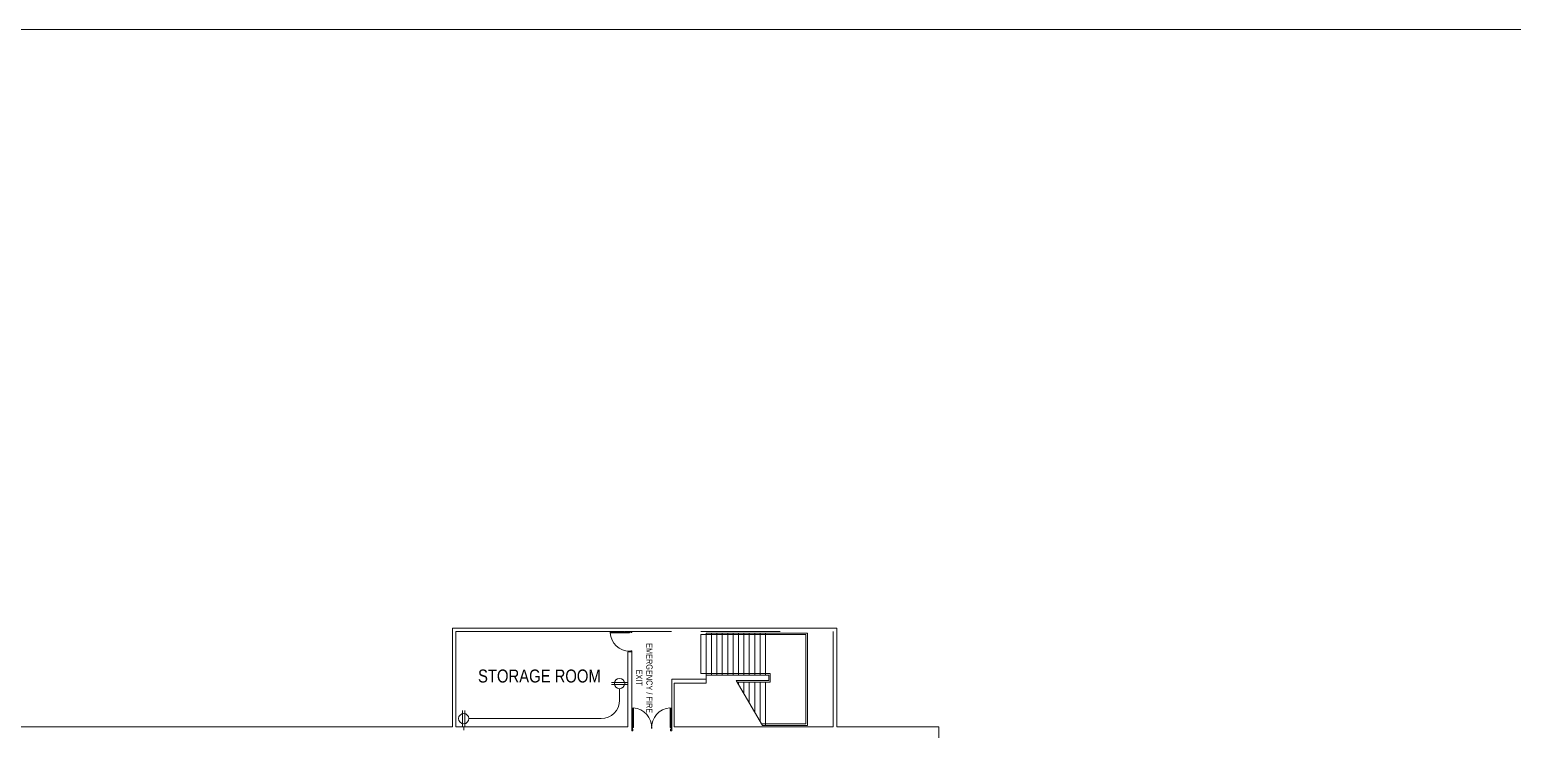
# Model space of a CAD drawing. Header units: inches. Extents: x -2 to 2474, y 1 to 287.
# Drawn here: x 592.4 to 713.9, y 217.8 to 275.1 of the extents above; entities that cross this region are included whole.
import ezdxf

# ---------------------------------------------------------------- set-up
doc = ezdxf.new("R2010")
doc.units = ezdxf.units.IN
doc.header["$MEASUREMENT"] = 0
for name, color, linetype in [('OUTLETS', 4, 'Continuous'), ('PDF_0', 7, 'Continuous'), ('PDF_BORDER', 7, 'Continuous'), ('PDF_Text', 7, 'Continuous'), ('POWER LINE', 1, 'Continuous')]:
    doc.layers.add(name, color=color, linetype=linetype)
doc.styles.add('PDF Arial Narrow', font='ARIALN.TTF')

msp = doc.modelspace()

# ---------------------------------------------------------------- linework, layer by layer
at = {"lineweight": 5}
for p, q in [((640.88049, 226.06139), (644.98913, 226.06139)), ((641.73355, 225.7132), (641.73355, 225.80025)), ((647.39164, 222.35317), (647.39164, 225.5391)), ((658.5337, 226.06139), (658.5337, 217.98339)), ((641.39754, 217.98339), (641.39754, 224.12915)), ((641.55946, 224.12915), (641.39754, 224.12915)), ((641.73355, 217.90852), (641.73355, 224.2162)), ((645.00654, 221.87788), (645.00654, 217.90852)), ((647.82687, 221.87788), (645.00654, 221.87788)), ((647.82687, 221.54187), (645.19804, 221.54187)), ((645.19804, 217.98339), (645.19804, 221.54187)), ((647.82687, 222.21389), (647.82687, 221.54187)), ((627.03995, 217.98339), (538.93058, 217.98339)), ((641.39754, 217.98339), (627.31851, 217.98339)), ((658.25515, 217.98339), (645.19804, 217.98339)), ((666.55947, 217.98339), (666.89548, 217.98339))]:
    msp.add_line(p, q, dxfattribs=at)
at = {"layer": 'OUTLETS', "lineweight": 5}
for p, q in [((640.31399, 221.6074), (640.07047, 221.6074)), ((640.32248, 221.43939), (640.07047, 221.43939)), ((640.31399, 221.6074), (641.39754, 221.6074)), ((640.31399, 221.43939), (641.14554, 221.43939)), ((641.14554, 221.43939), (641.39754, 221.43939)), ((641.15402, 221.52339), (641.15402, 221.52339)), ((627.86963, 218.22691), (627.86963, 219.31046)), ((627.95364, 219.06694), (627.95364, 219.06694)), ((628.03764, 219.05845), (628.03764, 219.31046)), ((628.03764, 218.22691), (628.03764, 219.05845)), ((627.86963, 218.22691), (627.86963, 217.98339)), ((628.03764, 218.2354), (628.03764, 217.98339))]:
    msp.add_line(p, q, dxfattribs=at)
for centre in [(640.73401, 221.52339), (627.95364, 218.64693)]:
    msp.add_circle(centre, 0.42001, dxfattribs=at)
at = {"layer": 'PDF_0', "lineweight": 5}
for points in [[(640.79344, 226.06139), (627.03995, 226.06139), (627.03995, 217.98339)], [(627.31851, 217.98339), (627.31851, 225.80025), (640.44525, 225.80025)], [(640.44525, 225.80025), (641.12945, 225.80025)], [(640.88049, 226.06139), (640.79344, 226.06139)], [(641.18168, 225.80025), (641.73355, 225.80025)], [(641.73355, 225.80025), (642.09392, 225.80025)], [(642.09392, 225.80025), (644.98913, 225.80025)], [(658.5337, 226.06139), (644.98913, 226.06139)], [(647.39164, 225.80025), (653.88537, 225.80025)], [(647.39164, 225.5391), (656.00933, 225.5391), (656.00933, 218.20971), (652.35334, 218.20971)], [(648.26211, 225.66097), (648.26211, 222.21389)], [(648.71476, 225.66097), (648.71476, 222.21389)], [(649.14999, 225.66097), (649.14999, 222.21389)], [(649.60264, 225.66097), (649.60264, 222.21389)], [(650.03788, 225.66097), (650.03788, 222.21389)], [(650.47311, 225.66097), (650.47311, 222.21389)], [(650.92576, 225.66097), (650.92576, 222.21389)], [(651.361, 225.66097), (651.361, 222.21389)], [(651.81364, 225.66097), (651.81364, 222.21389)], [(652.24888, 225.66097), (652.24888, 222.21389)], [(652.68412, 225.66097), (652.68412, 222.21389)], [(658.25515, 225.80025), (658.25515, 217.98339)], [(650.38607, 221.63938), (653.08454, 221.63938), (653.08454, 222.35317), (647.39164, 222.35317)], [(650.47311, 221.46529), (650.47311, 221.63938)], [(650.92576, 220.69927), (650.92576, 221.63938)], [(651.361, 219.93325), (651.361, 221.63938)], [(651.81364, 219.16723), (651.81364, 221.63938)], [(652.24888, 218.40122), (652.24888, 221.63938)], [(652.68412, 218.08785), (652.68412, 221.63938)], [(665.60195, 217.98339), (659.43899, 217.98339), (658.5337, 217.98339)], [(665.60195, 217.98339), (658.5337, 217.98339)], [(666.55947, 217.98339), (659.43899, 217.98339), (658.5337, 217.98339)], [(666.89548, 111.24588), (666.89548, 217.98339)]]:
    msp.add_lwpolyline(points, dxfattribs=at)
for points in [[(641.55946, 225.67838), (641.55946, 225.76543), (639.9752, 225.76543), (639.9752, 225.67838)], [(641.55946, 225.80025), (641.55946, 225.76543), (641.64651, 225.76543), (641.64651, 225.7132), (641.73355, 225.7132), (641.73355, 225.80025)], [(647.82687, 222.21389), (652.96267, 222.21389), (652.96267, 221.77866), (650.29902, 221.77866), (652.44038, 218.08785), (656.13119, 218.08785), (656.13119, 225.66097), (647.82687, 225.66097)], [(641.55946, 224.12915), (641.55946, 224.16397), (641.64651, 224.16397), (641.64651, 224.2162), (641.73355, 224.2162), (641.73355, 224.12915)], [(641.87283, 217.90852), (641.78578, 217.90852), (641.78578, 219.51019), (641.87283, 219.51019)], [(644.88467, 217.90852), (644.97172, 217.90852), (644.97172, 219.51019), (644.88467, 219.51019)], [(641.73355, 217.90852), (641.78578, 217.90852), (641.78578, 217.78665), (641.8206, 217.78665), (641.8206, 217.64738), (641.73355, 217.64738)], [(645.00654, 217.90852), (644.97172, 217.90852), (644.97172, 217.78665), (644.91949, 217.78665), (644.91949, 217.64738), (645.00654, 217.64738)]]:
    msp.add_lwpolyline(points, close=True, dxfattribs=at)
for centre, radius, start, end in [((641.58557, 225.79155), 1.62779, 184.0761937, 269.1209677), ((641.74226, 217.89981), 1.62778, 357.8194831, 85.9021698), ((644.98042, 217.89981), 1.62778, 94.0978302, 182.1805169)]:
    msp.add_arc(centre, radius, start, end, dxfattribs=at)
at = {"layer": 'PDF_BORDER', "lineweight": 9}
msp.add_lwpolyline([(932.73092, 1.32463), (519.0416, 1.32463), (519.0416, 275.11011), (932.73092, 275.11011)], close=True, dxfattribs=at)
at = {"layer": 'POWER LINE', "lineweight": 5}
for p, q in [((640.73401, 220.15898), (640.73401, 221.10338)), ((627.95364, 217.70484), (627.95364, 217.98339)), ((628.37365, 218.64693), (639.22196, 218.64693))]:
    msp.add_line(p, q, dxfattribs=at)
msp.add_arc((639.22196, 220.15898), 1.51205, 270, 0, dxfattribs=at)

# ---------------------------------------------------------------- texts
at = {"layer": 'PDF_Text', "lineweight": 5, "insert": (642.76028, 224.84061), "char_height": 0.5040168, "attachment_point": 4, "rotation": 270, "style": 'PDF Arial Narrow'}
msp.add_mtext('EMERGENCY / FIRE\\P             EXIT', dxfattribs=at)
at = {"layer": 'PDF_Text', "lineweight": 5, "insert": (629.12854, 222.1334), "char_height": 1.0612131, "width": 15.2034367, "attachment_point": 4, "style": 'PDF Arial Narrow'}
msp.add_mtext('STORAGE ROOM', dxfattribs=at)

doc.saveas('drawing.dxf')
